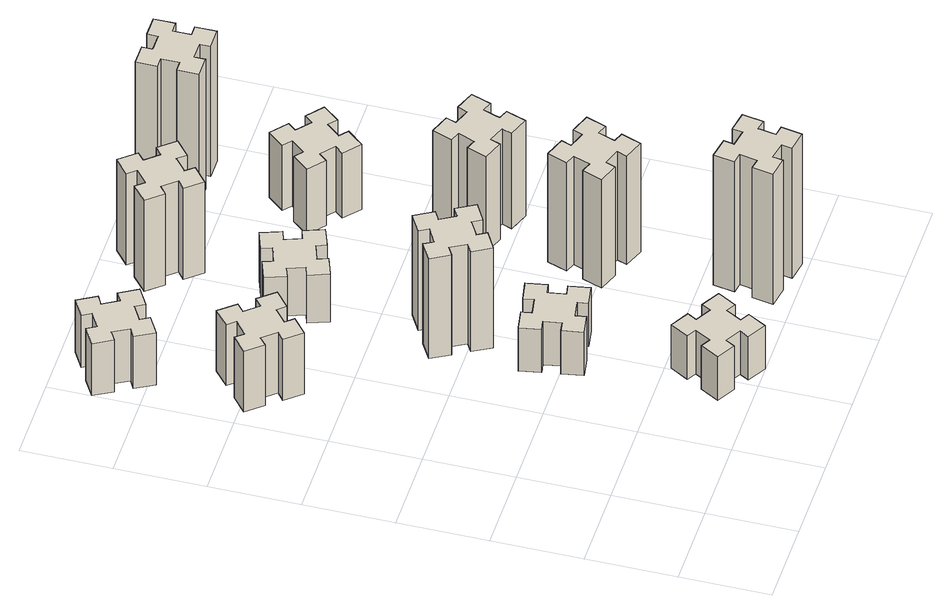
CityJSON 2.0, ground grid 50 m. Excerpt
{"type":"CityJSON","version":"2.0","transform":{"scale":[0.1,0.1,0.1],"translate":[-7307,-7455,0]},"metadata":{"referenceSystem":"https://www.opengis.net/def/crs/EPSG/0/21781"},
"CityObjects":{
"building1":{"type":"Building","attributes":{"class":"1000","function":"1000","usage":"1000","yearOfConstruction":2016,"roofType":"1000","measuredHeight":42,"storeysAboveGround":30,"storeysBelowGround":0},"geometry":[{"type":"Solid","lod":"1","boundaries":[[[[0,1,2,3,4,5,6,7,8,9,10,11,12,13,14,15,16,17,18,19]],[[17,16,20,21]],[[16,15,22,20]],[[15,14,23,22]],[[14,13,24,23]],[[13,12,25,24]],[[12,11,26,25]],[[11,10,27,26]],[[10,9,28,27]],[[9,8,29,28]],[[8,7,30,29]],[[7,6,31,30]],[[6,5,32,31]],[[5,4,33,32]],[[4,3,34,33]],[[3,2,35,34]],[[2,1,36,35]],[[1,0,37,36]],[[0,19,38,37]],[[19,18,39,38]],[[18,17,21,39]],[[24,25,26,27,28,29,30,31,32,33,34,35,36,37,38,39,21,20,22,23]]]]}]},
"building2":{"type":"Building","attributes":{"class":"1000","function":"1000","usage":"1000","yearOfConstruction":2016,"roofType":"1000","measuredHeight":30,"storeysAboveGround":30,"storeysBelowGround":0},"geometry":[{"type":"Solid","lod":"1","boundaries":[[[[40,41,42,43,44,45,46,47,48,49,50,51,52,53,54,55,56,57,58,59]],[[57,56,60,61]],[[56,55,62,60]],[[55,54,63,62]],[[54,53,64,63]],[[53,52,65,64]],[[52,51,66,65]],[[51,50,67,66]],[[50,49,68,67]],[[49,48,69,68]],[[48,47,70,69]],[[47,46,71,70]],[[46,45,72,71]],[[45,44,73,72]],[[44,43,74,73]],[[43,42,75,74]],[[42,41,76,75]],[[41,40,77,76]],[[40,59,78,77]],[[59,58,79,78]],[[58,57,61,79]],[[64,65,66,67,68,69,70,71,72,73,74,75,76,77,78,79,61,60,62,63]]]]}]},
"building3":{"type":"Building","attributes":{"class":"1000","function":"1000","usage":"1000","yearOfConstruction":2016,"roofType":"1000","measuredHeight":36,"storeysAboveGround":30,"storeysBelowGround":0},"geometry":[{"type":"Solid","lod":"1","boundaries":[[[[80,81,82,83,84,85,86,87,88,89,90,91,92,93,94,95,96,97,98,99]],[[97,96,100,101]],[[96,95,102,100]],[[95,94,103,102]],[[94,93,104,103]],[[93,92,105,104]],[[92,91,106,105]],[[91,90,107,106]],[[90,89,108,107]],[[89,88,109,108]],[[88,87,110,109]],[[87,86,111,110]],[[86,85,112,111]],[[85,84,113,112]],[[84,83,114,113]],[[83,82,115,114]],[[82,81,116,115]],[[81,80,117,116]],[[80,99,118,117]],[[99,98,119,118]],[[98,97,101,119]],[[104,105,106,107,108,109,110,111,112,113,114,115,116,117,118,119,101,100,102,103]]]]}]},
"building4":{"type":"Building","attributes":{"class":"1000","function":"1000","usage":"1000","yearOfConstruction":2016,"roofType":"1000","measuredHeight":30,"storeysAboveGround":30,"storeysBelowGround":0},"geometry":[{"type":"Solid","lod":"1","boundaries":[[[[120,121,122,123,124,125,126,127,128,129,130,131,132,133,134,135,136,137,138,139]],[[137,136,140,141]],[[136,135,142,140]],[[135,134,143,142]],[[134,133,144,143]],[[133,132,145,144]],[[132,131,146,145]],[[131,130,147,146]],[[130,129,148,147]],[[129,128,149,148]],[[128,127,150,149]],[[127,126,151,150]],[[126,125,152,151]],[[125,124,153,152]],[[124,123,154,153]],[[123,122,155,154]],[[122,121,156,155]],[[121,120,157,156]],[[120,139,158,157]],[[139,138,159,158]],[[138,137,141,159]],[[144,145,146,147,148,149,150,151,152,153,154,155,156,157,158,159,141,140,142,143]]]]}]},
"building5":{"type":"Building","attributes":{"class":"1000","function":"1000","usage":"1000","yearOfConstruction":2016,"roofType":"1000","measuredHeight":69,"storeysAboveGround":30,"storeysBelowGround":0},"geometry":[{"type":"Solid","lod":"1","boundaries":[[[[160,161,162,163,164,165,166,167,168,169,170,171,172,173,174,175,176,177,178,179]],[[177,176,180,181]],[[176,175,182,180]],[[175,174,183,182]],[[174,173,184,183]],[[173,172,185,184]],[[172,171,186,185]],[[171,170,187,186]],[[170,169,188,187]],[[169,168,189,188]],[[168,167,190,189]],[[167,166,191,190]],[[166,165,192,191]],[[165,164,193,192]],[[164,163,194,193]],[[163,162,195,194]],[[162,161,196,195]],[[161,160,197,196]],[[160,179,198,197]],[[179,178,199,198]],[[178,177,181,199]],[[184,185,186,187,188,189,190,191,192,193,194,195,196,197,198,199,181,180,182,183]]]]}]},
"building6":{"type":"Building","attributes":{"class":"1000","function":"1000","usage":"1000","yearOfConstruction":2016,"roofType":"1000","measuredHeight":33,"storeysAboveGround":30,"storeysBelowGround":0},"geometry":[{"type":"Solid","lod":"1","boundaries":[[[[200,201,202,203,204,205,206,207,208,209,210,211,212,213,214,215,216,217,218,219]],[[217,216,220,221]],[[216,215,222,220]],[[215,214,223,222]],[[214,213,224,223]],[[213,212,225,224]],[[212,211,226,225]],[[211,210,227,226]],[[210,209,228,227]],[[209,208,229,228]],[[208,207,230,229]],[[207,206,231,230]],[[206,205,232,231]],[[205,204,233,232]],[[204,203,234,233]],[[203,202,235,234]],[[202,201,236,235]],[[201,200,237,236]],[[200,219,238,237]],[[219,218,239,238]],[[218,217,221,239]],[[224,225,226,227,228,229,230,231,232,233,234,235,236,237,238,239,221,220,222,223]]]]}]},
"building7":{"type":"Building","attributes":{"class":"1000","function":"1000","usage":"1000","yearOfConstruction":2016,"roofType":"1000","measuredHeight":90,"storeysAboveGround":30,"storeysBelowGround":0},"geometry":[{"type":"Solid","lod":"1","boundaries":[[[[240,241,242,243,244,245,246,247,248,249,250,251,252,253,254,255,256,257,258,259]],[[257,256,260,261]],[[256,255,262,260]],[[255,254,263,262]],[[254,253,264,263]],[[253,252,265,264]],[[252,251,266,265]],[[251,250,267,266]],[[250,249,268,267]],[[249,248,269,268]],[[248,247,270,269]],[[247,246,271,270]],[[246,245,272,271]],[[245,244,273,272]],[[244,243,274,273]],[[243,242,275,274]],[[242,241,276,275]],[[241,240,277,276]],[[240,259,278,277]],[[259,258,279,278]],[[258,257,261,279]],[[264,265,266,267,268,269,270,271,272,273,274,275,276,277,278,279,261,260,262,263]]]]}]},
"building8":{"type":"Building","attributes":{"class":"1000","function":"1000","usage":"1000","yearOfConstruction":2016,"roofType":"1000","measuredHeight":63,"storeysAboveGround":30,"storeysBelowGround":0},"geometry":[{"type":"Solid","lod":"1","boundaries":[[[[280,281,282,283,284,285,286,287,288,289,290,291,292,293,294,295,296,297,298,299]],[[297,296,300,301]],[[296,295,302,300]],[[295,294,303,302]],[[294,293,304,303]],[[293,292,305,304]],[[292,291,306,305]],[[291,290,307,306]],[[290,289,308,307]],[[289,288,309,308]],[[288,287,310,309]],[[287,286,311,310]],[[286,285,312,311]],[[285,284,313,312]],[[284,283,314,313]],[[283,282,315,314]],[[282,281,316,315]],[[281,280,317,316]],[[280,299,318,317]],[[299,298,319,318]],[[298,297,301,319]],[[304,305,306,307,308,309,310,311,312,313,314,315,316,317,318,319,301,300,302,303]]]]}]},
"building9":{"type":"Building","attributes":{"class":"1000","function":"1000","usage":"1000","yearOfConstruction":2016,"roofType":"1000","measuredHeight":75,"storeysAboveGround":30,"storeysBelowGround":0},"geometry":[{"type":"Solid","lod":"1","boundaries":[[[[320,321,322,323,324,325,326,327,328,329,330,331,332,333,334,335,336,337,338,339]],[[337,336,340,341]],[[336,335,342,340]],[[335,334,343,342]],[[334,333,344,343]],[[333,332,345,344]],[[332,331,346,345]],[[331,330,347,346]],[[330,329,348,347]],[[329,328,349,348]],[[328,327,350,349]],[[327,326,351,350]],[[326,325,352,351]],[[325,324,353,352]],[[324,323,354,353]],[[323,322,355,354]],[[322,321,356,355]],[[321,320,357,356]],[[320,339,358,357]],[[339,338,359,358]],[[338,337,341,359]],[[344,345,346,347,348,349,350,351,352,353,354,355,356,357,358,359,341,340,342,343]]]]}]},
"building10":{"type":"Building","attributes":{"class":"1000","function":"1000","usage":"1000","yearOfConstruction":2016,"roofType":"1000","measuredHeight":66,"storeysAboveGround":30,"storeysBelowGround":0},"geometry":[{"type":"Solid","lod":"1","boundaries":[[[[360,361,362,363,364,365,366,367,368,369,370,371,372,373,374,375,376,377,378,379]],[[377,376,380,381]],[[376,375,382,380]],[[375,374,383,382]],[[374,373,384,383]],[[373,372,385,384]],[[372,371,386,385]],[[371,370,387,386]],[[370,369,388,387]],[[369,368,389,388]],[[368,367,390,389]],[[367,366,391,390]],[[366,365,392,391]],[[365,364,393,392]],[[364,363,394,393]],[[363,362,395,394]],[[362,361,396,395]],[[361,360,397,396]],[[360,379,398,397]],[[379,378,399,398]],[[378,377,381,399]],[[384,385,386,387,388,389,390,391,392,393,394,395,396,397,398,399,381,380,382,383]]]]}]},
"building11":{"type":"Building","attributes":{"class":"1000","function":"1000","usage":"1000","yearOfConstruction":2016,"roofType":"1000","measuredHeight":45,"storeysAboveGround":30,"storeysBelowGround":0},"geometry":[{"type":"Solid","lod":"1","boundaries":[[[[400,401,402,403,404,405,406,407,408,409,410,411,412,413,414,415,416,417,418,419]],[[417,416,420,421]],[[416,415,422,420]],[[415,414,423,422]],[[414,413,424,423]],[[413,412,425,424]],[[412,411,426,425]],[[411,410,427,426]],[[410,409,428,427]],[[409,408,429,428]],[[408,407,430,429]],[[407,406,431,430]],[[406,405,432,431]],[[405,404,433,432]],[[404,403,434,433]],[[403,402,435,434]],[[402,401,436,435]],[[401,400,437,436]],[[400,419,438,437]],[[419,418,439,438]],[[418,417,421,439]],[[424,425,426,427,428,429,430,431,432,433,434,435,436,437,438,439,421,420,422,423]]]]}]},
"building12":{"type":"Building","attributes":{"class":"1000","function":"1000","usage":"1000","yearOfConstruction":2016,"roofType":"1000","measuredHeight":90,"storeysAboveGround":30,"storeysBelowGround":0},"geometry":[{"type":"Solid","lod":"1","boundaries":[[[[440,441,442,443,444,445,446,447,448,449,450,451,452,453,454,455,456,457,458,459]],[[457,456,460,461]],[[456,455,462,460]],[[455,454,463,462]],[[454,453,464,463]],[[453,452,465,464]],[[452,451,466,465]],[[451,450,467,466]],[[450,449,468,467]],[[449,448,469,468]],[[448,447,470,469]],[[447,446,471,470]],[[446,445,472,471]],[[445,444,473,472]],[[444,443,474,473]],[[443,442,475,474]],[[442,441,476,475]],[[441,440,477,476]],[[440,459,478,477]],[[459,458,479,478]],[[458,457,461,479]],[[464,465,466,467,468,469,470,471,472,473,474,475,476,477,478,479,461,460,462,463]]]]}]}
},
"vertices":[
[219,2423,0],[283,2346,0],[237,2308,0],[314,2216,0],[406,2293,0],[368,2339,0],[444,2403,0],[483,2357,0],[575,2434,0],[498,2526,0],[452,2488,0],[387,2564,0],[433,2603,0],[356,2695,0],[264,2618,0],[303,2572,0],[226,2507,0],[188,2553,0],[96,2476,0],[173,2384,0],[226,2507,420],[188,2553,420],[303,2572,420],[264,2618,420],[356,2695,420],[433,2603,420],[387,2564,420],[452,2488,420],[498,2526,420],[575,2434,420],[483,2357,420],[444,2403,420],[368,2339,420],[406,2293,420],[314,2216,420],[237,2308,420],[283,2346,420],[219,2423,420],[173,2384,420],[96,2476,420],
[1146,137,0],[1196,224,0],[1248,194,0],[1308,298,0],[1204,358,0],[1174,306,0],[1087,356,0],[1117,408,0],[1013,468,0],[953,364,0],[1005,334,0],[955,247,0],[903,277,0],[843,173,0],[947,113,0],[977,165,0],[1064,115,0],[1034,63,0],[1138,3,0],[1198,107,0],[1064,115,300],[1034,63,300],[977,165,300],[947,113,300],[843,173,300],[903,277,300],[955,247,300],[1005,334,300],[953,364,300],[1013,468,300],[1117,408,300],[1087,356,300],[1174,306,300],[1204,358,300],[1308,298,300],[1248,194,300],[1196,224,300],[1146,137,300],[1198,107,300],[1138,3,300],
[224,3316,0],[137,3266,0],[107,3318,0],[3,3258,0],[63,3154,0],[115,3184,0],[165,3097,0],[113,3067,0],[173,2963,0],[277,3023,0],[247,3075,0],[334,3125,0],[364,3073,0],[468,3133,0],[408,3237,0],[356,3207,0],[306,3294,0],[358,3324,0],[298,3428,0],[194,3368,0],[306,3294,360],[358,3324,360],[356,3207,360],[408,3237,360],[468,3133,360],[364,3073,360],[334,3125,360],[247,3075,360],[277,3023,360],[173,2963,360],[113,3067,360],[165,3097,360],[115,3184,360],[63,3154,360],[3,3258,360],[107,3318,360],[137,3266,360],[224,3316,360],[194,3368,360],[298,3428,360],
[858,1105,0],[876,1007,0],[817,997,0],[837,878,0],[956,899,0],[945,958,0],[1044,976,0],[1054,917,0],[1172,937,0],[1151,1056,0],[1092,1045,0],[1075,1144,0],[1134,1154,0],[1113,1272,0],[995,1251,0],[1005,1192,0],[907,1175,0],[897,1234,0],[778,1213,0],[799,1095,0],[907,1175,300],[897,1234,300],[1005,1192,300],[995,1251,300],[1113,1272,300],[1134,1154,300],[1075,1144,300],[1092,1045,300],[1151,1056,300],[1172,937,300],[1054,917,300],[1044,976,300],[945,958,300],[956,899,300],[837,878,300],[817,997,300],[876,1007,300],[858,1105,300],[799,1095,300],[778,1213,300],
[855,1604,0],[905,1517,0],[853,1487,0],[913,1383,0],[1017,1443,0],[987,1495,0],[1074,1545,0],[1104,1493,0],[1208,1553,0],[1148,1657,0],[1096,1627,0],[1046,1714,0],[1098,1744,0],[1038,1848,0],[934,1788,0],[964,1736,0],[877,1686,0],[847,1738,0],[743,1678,0],[803,1574,0],[877,1686,690],[847,1738,690],[964,1736,690],[934,1788,690],[1038,1848,690],[1098,1744,690],[1046,1714,690],[1096,1627,690],[1148,1657,690],[1208,1553,690],[1104,1493,690],[1074,1545,690],[987,1495,690],[1017,1443,690],[913,1383,690],[853,1487,690],[905,1517,690],[855,1604,690],[803,1574,690],[743,1678,690],
[966,2335,0],[1060,2369,0],[1080,2313,0],[1193,2354,0],[1152,2467,0],[1096,2446,0],[1062,2540,0],[1118,2560,0],[1077,2673,0],[964,2632,0],[985,2576,0],[891,2542,0],[870,2598,0],[757,2557,0],[799,2444,0],[855,2465,0],[889,2371,0],[833,2350,0],[874,2237,0],[987,2279,0],[889,2371,330],[833,2350,330],[855,2465,330],[799,2444,330],[757,2557,330],[870,2598,330],[891,2542,330],[985,2576,330],[964,2632,330],[1077,2673,330],[1118,2560,330],[1062,2540,330],[1096,2446,330],[1152,2467,330],[1193,2354,330],[1080,2313,330],[1060,2369,330],[966,2335,330],[987,2279,330],[874,2237,330],
[1884,335,0],[1785,352,0],[1796,411,0],[1677,432,0],[1657,314,0],[1716,304,0],[1698,205,0],[1639,216,0],[1618,97,0],[1737,77,0],[1747,136,0],[1845,118,0],[1835,59,0],[1953,38,0],[1974,157,0],[1915,167,0],[1932,265,0],[1991,255,0],[2012,373,0],[1894,394,0],[1932,265,900],[1991,255,900],[1915,167,900],[1974,157,900],[1953,38,900],[1835,59,900],[1845,118,900],[1747,136,900],[1737,77,900],[1618,97,900],[1639,216,900],[1698,205,900],[1716,304,900],[1657,314,900],[1677,432,900],[1796,411,900],[1785,352,900],[1884,335,900],[1894,394,900],[2012,373,900],
[1192,3228,0],[1127,3304,0],[1173,3343,0],[1096,3435,0],[1004,3358,0],[1043,3312,0],[966,3247,0],[928,3293,0],[836,3216,0],[913,3124,0],[959,3163,0],[1023,3086,0],[977,3048,0],[1054,2956,0],[1146,3033,0],[1108,3079,0],[1184,3143,0],[1223,3097,0],[1315,3174,0],[1238,3266,0],[1184,3143,630],[1223,3097,630],[1108,3079,630],[1146,3033,630],[1054,2956,630],[977,3048,630],[1023,3086,630],[959,3163,630],[913,3124,630],[836,3216,630],[928,3293,630],[966,3247,630],[1043,3312,630],[1004,3358,630],[1096,3435,630],[1173,3343,630],[1127,3304,630],[1192,3228,630],[1238,3266,630],[1315,3174,630],
[1631,989,0],[1725,955,0],[1704,899,0],[1817,857,0],[1858,970,0],[1802,991,0],[1836,1085,0],[1892,1064,0],[1933,1177,0],[1820,1218,0],[1800,1162,0],[1706,1196,0],[1727,1252,0],[1614,1293,0],[1573,1180,0],[1629,1160,0],[1595,1066,0],[1539,1087,0],[1497,974,0],[1610,933,0],[1595,1066,750],[1539,1087,750],[1629,1160,750],[1573,1180,750],[1614,1293,750],[1727,1252,750],[1706,1196,750],[1800,1162,750],[1820,1218,750],[1933,1177,750],[1892,1064,750],[1836,1085,750],[1802,991,750],[1858,970,750],[1817,857,750],[1704,899,750],[1725,955,750],[1631,989,750],[1610,933,750],[1497,974,750],
[1900,1802,0],[1806,1836,0],[1827,1892,0],[1714,1933,0],[1673,1820,0],[1729,1800,0],[1695,1706,0],[1639,1727,0],[1597,1614,0],[1710,1573,0],[1731,1629,0],[1825,1595,0],[1804,1539,0],[1917,1497,0],[1958,1610,0],[1902,1631,0],[1936,1725,0],[1992,1704,0],[2033,1817,0],[1920,1858,0],[1936,1725,660],[1992,1704,660],[1902,1631,660],[1958,1610,660],[1917,1497,660],[1804,1539,660],[1825,1595,660],[1731,1629,660],[1710,1573,660],[1597,1614,660],[1639,1727,660],[1695,1706,660],[1729,1800,660],[1673,1820,660],[1714,1933,660],[1827,1892,660],[1806,1836,660],[1900,1802,660],[1920,1858,660],[2033,1817,660],
[1824,2607,0],[1748,2672,0],[1786,2718,0],[1694,2795,0],[1617,2703,0],[1663,2664,0],[1599,2588,0],[1553,2626,0],[1476,2534,0],[1568,2457,0],[1606,2503,0],[1683,2439,0],[1644,2393,0],[1736,2316,0],[1813,2408,0],[1767,2446,0],[1832,2523,0],[1878,2484,0],[1955,2576,0],[1863,2653,0],[1832,2523,450],[1878,2484,450],[1767,2446,450],[1813,2408,450],[1736,2316,450],[1644,2393,450],[1683,2439,450],[1606,2503,450],[1568,2457,450],[1476,2534,450],[1553,2626,450],[1599,2588,450],[1663,2664,450],[1617,2703,450],[1694,2795,450],[1786,2718,450],[1748,2672,450],[1824,2607,450],[1863,2653,450],[1955,2576,450],
[1665,3185,0],[1765,3185,0],[1765,3125,0],[1885,3125,0],[1885,3245,0],[1825,3245,0],[1825,3345,0],[1885,3345,0],[1885,3465,0],[1765,3465,0],[1765,3405,0],[1665,3405,0],[1665,3465,0],[1545,3465,0],[1545,3345,0],[1605,3345,0],[1605,3245,0],[1545,3245,0],[1545,3125,0],[1665,3125,0],[1605,3245,900],[1545,3245,900],[1605,3345,900],[1545,3345,900],[1545,3465,900],[1665,3465,900],[1665,3405,900],[1765,3405,900],[1765,3465,900],[1885,3465,900],[1885,3345,900],[1825,3345,900],[1825,3245,900],[1885,3245,900],[1885,3125,900],[1765,3125,900],[1765,3185,900],[1665,3185,900],[1665,3125,900],[1545,3125,900]
]}
